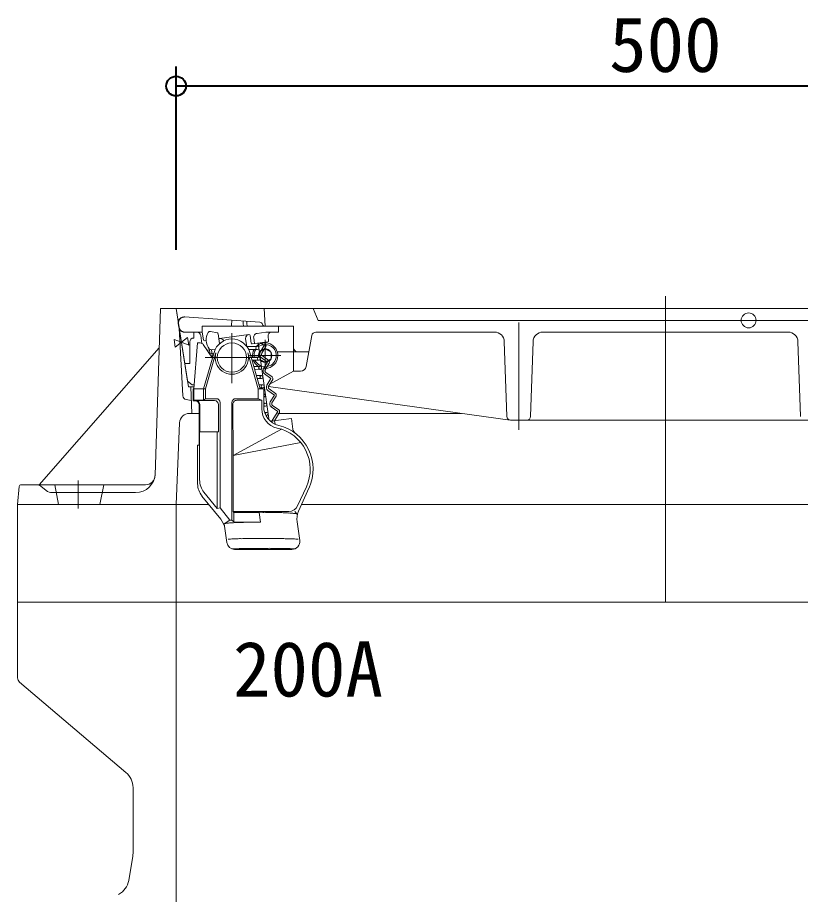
# Model space of a CAD drawing. Units: millimetres at full size, sheet at 1:20; details may follow other scales. Extents: x -4514 to 4514, y -3160 to 3160.
# Drawn here: x -2617.7 to -2217.8, y 696.8 to 1144.9 of the extents above; entities that cross this region are included whole.
import ezdxf
from ezdxf.enums import TextEntityAlignment as Align

# ---------------------------------------------------------------- set-up
doc = ezdxf.new("R2010")
doc.units = ezdxf.units.MM
doc.header["$LTSCALE"] = 20
doc.header["$PDMODE"] = 32
doc.header["$PDSIZE"] = 10
for name, color, linetype, lineweight in [('0-7_TEMP01', 3, 'Continuous', 18), ('0-9_躯体', 7, 'Continuous', 9), ('0-E_寸法', 1, 'Continuous', 40)]:
    doc.layers.add(name, color=color, linetype=linetype, lineweight=lineweight)
doc.layers.add('0-F_注釈', color=1, linetype='Continuous')
doc.styles.add('ＭＳ ゴシック', font='')
doc.styles.get('ＭＳ ゴシック').set_extended_font_data('MS Gothic')

msp = doc.modelspace()

# ---------------------------------------------------------------- linework, layer by layer
at = {"layer": '0-7_TEMP01'}
for p, q in [((-2286.75, 1002.47), (-2286.75, 846.11)), ((-2361.75, 989.11), (-2361.75, 934.11)), ((-2508.24, 983.6), (-2508.24, 958.11)), ((-2491.25, 980.11), (-2491.25, 964.11)), ((-2521.96, 971.11), (-2494.79, 971.11)), ((-2499.25, 972.11), (-2483.24, 972.11)), ((-2586.75, 908.31), (-2586.75, 893.93)), ((-2617.74, 846.11), (-1955.75, 846.11))]:
    msp.add_line(p, q, dxfattribs=at)
at = {"layer": '0-9_躯体'}
for p, q in [((-2544.75, 996.11), (-2547.47, 910.95)), ((-2544.75, 996.11), (-2028.75, 996.11)), ((-2036.75, 996.11), (-2536.75, 996.11)), ((-2530.41, 956.11), (-2536.75, 996.11)), ((-2530.89, 959.11), (-2536.75, 996.11)), ((-2491.75, 996.11), (-2491.25, 987.11)), ((-2466.75, 996.11), (-2464.24, 990.11)), ((-2493.93, 989.18), (-2532.49, 991.85)), ((-2535.43, 986.68), (-2535.68, 988.45)), ((-2535.28, 986.68), (-2535.52, 988.44)), ((-2535.16, 986.11), (-2533.24, 951.54)), ((-2484.69, 987.1), (-2523.39, 987.1)), ((-2523.39, 987.1), (-2523.39, 984.1)), ((-2508.39, 988.68), (-2508.36, 989.07)), ((-2508.39, 988.68), (-2508.39, 987.1)), ((-2508.36, 989.07), (-2508.34, 989.35)), ((-2508.32, 989.67), (-2508.32, 989.8)), ((-2502.52, 988.52), (-2502.51, 988.81)), ((-2502.52, 988.52), (-2502.38, 987.1)), ((-2502.51, 988.81), (-2502.5, 989)), ((-2502.5, 989), (-2502.49, 989.16)), ((-2502.49, 989.16), (-2502.47, 989.32)), ((-2500.6, 988.45), (-2500.44, 987.1)), ((-2491.25, 987.11), (-2476.74, 987.11)), ((-2484.39, 984.4), (-2484.39, 986.8)), ((-2476.74, 987.11), (-2476.74, 964.11)), ((-2124.25, 990.11), (-2464.24, 990.11)), ((-2523.39, 984.1), (-2532.46, 984.1)), ((-2527.75, 984.1), (-2527.75, 981.11)), ((-2524.18, 982.38), (-2523.62, 978.37)), ((-2523.39, 984.1), (-2522.83, 980.12)), ((-2519.23, 984.45), (-2515.61, 983.67)), ((-2515.22, 983.25), (-2514.53, 978.34)), ((-2514.57, 980.78), (-2499.52, 982.89)), ((-2498.96, 982.47), (-2498.39, 978.5)), ((-2495.41, 983.47), (-2490.94, 984.1)), ((-2490.94, 984.1), (-2484.69, 984.1)), ((-2489.78, 981.82), (-2489.49, 979.76)), ((-2467.41, 982.46), (-2470.3, 966.57)), ((-2374.08, 984.11), (-2465.44, 984.11)), ((-2224.08, 984.11), (-2349.41, 984.11)), ((-2529.74, 979.11), (-2529.74, 968.11)), ((-2527.75, 955.11), (-2525.75, 978.61)), ((-2527.75, 955.11), (-2525.75, 978.61)), ((-2525.75, 978.61), (-2524.51, 978.61)), ((-2525.75, 978.61), (-2524.51, 978.61)), ((-2518.22, 970.79), (-2522.85, 977.72)), ((-2522.26, 979.7), (-2521.38, 979.82)), ((-2514.57, 980.78), (-2514.37, 980.81)), ((-2501.22, 980.64), (-2500.68, 976.84)), ((-2500.59, 976.78), (-2495.36, 976.74)), ((-2489.91, 979.19), (-2497.83, 978.08)), ((-2497.11, 981.21), (-2496.7, 978.24)), ((-2494.85, 978.47), (-2489.45, 940.05)), ((-2491.7, 977.24), (-2493.78, 973.82)), ((-2493.68, 978.66), (-2491.7, 977.24)), ((-2492.25, 978.87), (-2491.11, 978.05)), ((-2369.09, 979.27), (-2367.81, 941.04)), ((-2355.68, 941.04), (-2354.4, 979.27)), ((-2217.81, 941.04), (-2219.09, 979.27)), ((-2606.75, 906.11), (-2545.39, 976.11)), ((-2522.75, 955.11), (-2517.38, 973.74)), ((-2521.74, 955.11), (-2516.41, 973.48)), ((-2516.68, 975.44), (-2520.95, 974.84)), ((-2519.7, 973), (-2517.48, 973.34)), ((-2519.61, 974.98), (-2519.28, 972.64)), ((-2519.28, 972.63), (-2519.38, 972.51)), ((-2518.62, 975.13), (-2518.09, 971.33)), ((-2518.22, 970.79), (-2517.38, 973.74)), ((-2494.75, 955.11), (-2500.09, 973.48)), ((-2499.73, 975.29), (-2495.15, 975.25)), ((-2493.74, 955.11), (-2499.12, 973.74)), ((-2491.25, 975.54), (-2494.25, 973.81)), ((-2494.25, 973.81), (-2494.25, 971.29)), ((-2490.84, 976.72), (-2492.93, 973.3)), ((-2491.25, 975.54), (-2488.25, 973.81)), ((-2488.25, 973.81), (-2488.25, 970.41)), ((-2485.16, 974.11), (-2469.16, 974.11)), ((-2474.74, 974.11), (-2468.93, 974.11)), ((-2532.31, 968.11), (-2529.74, 968.11)), ((-2498.4, 971.32), (-2494.59, 971.29)), ((-2497.99, 969.83), (-2494.39, 969.81)), ((-2491.25, 968.68), (-2493.25, 969.84)), ((-2493.24, 971.15), (-2489.98, 968.82)), ((-2492.66, 971.96), (-2489.4, 969.63)), ((-2489.98, 968.82), (-2492.07, 965.39)), ((-2491.25, 968.68), (-2488.25, 970.41)), ((-2489.12, 968.29), (-2491.22, 964.87)), ((-2497.05, 966.61), (-2493.94, 966.59)), ((-2496.61, 965.12), (-2493.73, 965.1)), ((-2490.94, 963.54), (-2487.69, 961.2)), ((-2476.74, 964.11), (-2489.15, 957.29)), ((-2476.74, 964.11), (-2473.25, 964.11)), ((-2528.57, 957.11), (-2530.89, 959.11)), ((-2495.69, 961.91), (-2493.27, 961.89)), ((-2495.27, 960.42), (-2493.07, 960.39)), ((-2491.53, 962.72), (-2488.27, 960.39)), ((-2488.27, 960.39), (-2490.36, 956.96)), ((-2487.41, 959.86), (-2489.51, 956.44)), ((-2530.41, 956.11), (-2527.62, 956.11)), ((-2529.25, 956.11), (-2528.75, 942.61)), ((-2528.57, 957.11), (-2527.55, 957.11)), ((-2528.11, 955.11), (-2521.74, 955.11)), ((-2528.11, 955.11), (-2528.11, 949.04)), ((-2528.11, 955.11), (-2528.11, 949.04)), ((-2527.75, 955.11), (-2527.75, 949.3)), ((-2522.75, 955.11), (-2522.75, 949.3)), ((-2521.74, 955.11), (-2521.74, 950.11)), ((-2494.75, 955.11), (-2491.99, 955.11)), ((-2494.75, 955.11), (-2494.75, 950.11)), ((-2494.34, 957.19), (-2492.61, 957.18)), ((-2493.9, 955.71), (-2492.4, 955.7)), ((-2491.99, 955.11), (-2491.99, 946.18)), ((-2489.48, 956.35), (-2366.09, 939.13)), ((-2489.23, 955.11), (-2485.97, 952.77)), ((-2521.74, 950.11), (-2522.75, 949.3)), ((-2516.25, 950.11), (-2521.74, 950.11)), ((-2494.75, 950.11), (-2506.24, 950.11)), ((-2489.82, 954.29), (-2486.55, 951.96)), ((-2486.55, 951.96), (-2488.64, 948.53)), ((-2485.7, 951.44), (-2487.79, 948.02)), ((-2531.57, 949.67), (-2528.99, 949.25)), ((-2527.75, 949.3), (-2528.11, 949.04)), ((-2526.99, 949.04), (-2528.11, 949.04)), ((-2522.75, 949.3), (-2527.75, 949.3)), ((-2517.11, 949.11), (-2526.74, 949.11)), ((-2524.99, 947.04), (-2524.99, 926.31)), ((-2524.57, 947.11), (-2524.57, 933.11)), ((-2515.11, 947.11), (-2515.11, 933.11)), ((-2514.24, 948.11), (-2514.24, 894.28)), ((-2508.24, 948.11), (-2508.24, 888.11)), ((-2507.74, 947.28), (-2507.62, 921.11)), ((-2492.99, 949.3), (-2505.75, 949.3)), ((-2491.99, 947.78), (-2491.29, 947.77)), ((-2491.99, 946.29), (-2491.08, 946.29)), ((-2488.1, 945.87), (-2484.84, 943.53)), ((-2487.52, 946.68), (-2484.26, 944.35)), ((-2529.95, 942.61), (-2524.98, 942.61)), ((-2491.5, 943.08), (-2490.63, 943.07)), ((-2490.86, 941.59), (-2490.42, 941.58)), ((-2484.84, 943.53), (-2487.61, 938.98)), ((-2483.98, 943.01), (-2486.56, 938.8)), ((-2484.75, 942.61), (-2391.03, 942.61)), ((-2536.75, 896.11), (-2534.95, 937.83)), ((-2477.84, 940.03), (-2488.43, 938.54)), ((-2488.43, 938.53), (-2486.56, 938.8)), ((-2487.61, 938.98), (-2487.56, 938.67)), ((-2486.56, 938.8), (-2486.22, 937.13)), ((-2477.84, 940.03), (-2477.05, 934.45)), ((-2207.68, 939.11), (-2365.81, 939.11)), ((-2524.99, 933.11), (-2515.11, 933.11)), ((-2524.74, 933.11), (-2524.74, 908.57)), ((-2515.74, 933.11), (-2515.74, 893.92)), ((-2482.82, 934.47), (-2507.62, 921.11)), ((-2473.05, 927.65), (-2507.62, 921.11)), ((-2525.75, 926.31), (-2524.99, 926.31)), ((-2525.75, 926.31), (-2525.75, 906.63)), ((-2507.62, 921.11), (-2507.62, 892.48)), ((-2616.84, 905.21), (-2617.74, 896.11)), ((-2615.84, 906.11), (-2552.46, 906.11)), ((-2605.92, 905.45), (-2603.12, 903.2)), ((-2598.74, 906.11), (-2596.74, 896.11)), ((-2573.74, 906.11), (-2575.74, 896.11)), ((-2474.67, 895.4), (-2470.2, 905.15)), ((-2599.99, 902.11), (-2557.43, 902.11)), ((-2515.74, 893.92), (-2522.51, 902.28)), ((-2474.17, 892.63), (-2468.76, 904.7)), ((-2468.84, 904.52), (-2468.8, 904.61)), ((-2513.95, 888.54), (-2523.52, 900.33)), ((-2617.74, 896.11), (-2617.74, 846.11)), ((-2617.74, 896.11), (-2520.19, 896.11)), ((-2536.75, 896.11), (-2536.75, 846.11)), ((-2514.24, 894.28), (-2515.74, 893.92)), ((-2509.24, 888.11), (-2514.24, 894.28)), ((-2479.21, 892.48), (-2507.62, 892.48)), ((-2507.17, 892.03), (-2507.62, 892.48)), ((-2494.32, 892.03), (-2507.17, 892.03)), ((-2507.17, 892.03), (-2507.17, 887.13)), ((-2494.32, 892.03), (-2493.62, 887.04)), ((-2476.01, 892.48), (-2474.86, 891.11)), ((-2472.51, 896.11), (-2036.75, 896.11)), ((-2509.24, 888.11), (-2512.17, 886.11)), ((-2512.17, 886.12), (-2510.83, 876.55)), ((-2493.62, 887.04), (-2507.07, 887.04)), ((-2474.95, 887.14), (-2473.62, 877.67)), ((-2506.87, 873.11), (-2477.58, 873.11)), ((-2617.74, 846.11), (-2286.75, 846.11)), ((-2617.74, 846.11), (-2617.74, 807.52)), ((-2536.75, 846.11), (-2536.75, 646.11)), ((-1995.74, 846.11), (-2286.75, 846.11)), ((-2616.66, 805.21), (-2562.34, 759.11)), ((-2558.75, 751.43), (-2558.75, 717.94)), ((-2558.88, 716.29), (-2560.93, 703.97))]:
    msp.add_line(p, q, dxfattribs=at)
for points in [[(-2535.52, 988.44), (-2535.54, 988.6), (-2535.55, 988.76), (-2535.55, 988.92), (-2535.54, 989.09), (-2535.53, 989.24), (-2535.5, 989.4), (-2535.46, 989.56), (-2535.42, 989.72), (-2535.37, 989.87), (-2535.31, 990.02), (-2535.25, 990.17), (-2535.17, 990.31), (-2535.09, 990.45), (-2535, 990.59), (-2534.9, 990.72), (-2534.8, 990.84), (-2534.69, 990.96), (-2534.57, 991.07), (-2534.45, 991.17), (-2534.32, 991.28), (-2534.18, 991.37), (-2534.05, 991.45), (-2533.91, 991.53), (-2533.76, 991.6), (-2533.61, 991.66), (-2533.46, 991.71), (-2533.3, 991.75), (-2533.15, 991.79), (-2532.98, 991.82), (-2532.82, 991.84), (-2532.66, 991.85), (-2532.51, 991.85), (-2532.34, 991.85)], [(-2532.3, 984.1), (-2532.46, 984.1), (-2532.62, 984.12), (-2532.78, 984.13), (-2532.94, 984.17), (-2533.09, 984.21), (-2533.24, 984.25), (-2533.39, 984.3), (-2533.54, 984.37), (-2533.68, 984.43), (-2533.82, 984.51), (-2533.96, 984.6), (-2534.09, 984.69), (-2534.21, 984.79), (-2534.33, 984.89), (-2534.44, 985), (-2534.56, 985.12), (-2534.66, 985.24), (-2534.75, 985.37), (-2534.84, 985.5), (-2534.92, 985.63), (-2535, 985.77), (-2535.06, 985.92), (-2535.12, 986.06), (-2535.17, 986.21), (-2535.22, 986.37), (-2535.25, 986.53), (-2535.28, 986.68)], [(-2508.34, 989.35), (-2508.33, 989.59), (-2508.32, 989.67)], [(-2508.32, 989.8), (-2508.32, 989.93), (-2508.31, 989.97), (-2508.31, 990.02), (-2508.31, 990.07), (-2508.31, 990.1), (-2508.31, 990.12), (-2508.31, 990.15), (-2508.31, 990.17), (-2508.32, 990.17)], [(-2502.47, 989.32), (-2502.47, 989.45), (-2502.47, 989.51), (-2502.47, 989.56), (-2502.47, 989.61), (-2502.47, 989.65), (-2502.47, 989.69), (-2502.47, 989.72), (-2502.47, 989.74), (-2502.47, 989.76), (-2502.47, 989.77)], [(-2500.6, 988.45), (-2500.6, 988.55), (-2500.59, 988.64), (-2500.59, 988.73), (-2500.59, 988.82), (-2500.6, 988.9), (-2500.6, 988.98), (-2500.61, 989.07), (-2500.61, 989.14), (-2500.62, 989.21), (-2500.62, 989.27), (-2500.64, 989.34), (-2500.64, 989.4), (-2500.66, 989.45), (-2500.67, 989.5), (-2500.68, 989.54), (-2500.69, 989.57), (-2500.7, 989.6), (-2500.72, 989.62), (-2500.74, 989.64), (-2500.75, 989.65), (-2500.77, 989.65)], [(-2494.75, 950.11), (-2492.99, 949.3), (-2492.99, 944.88)], [(-2509.24, 888.11), (-2508.24, 888.11), (-2507.17, 887.13)]]:
    msp.add_lwpolyline(points, dxfattribs=at)
for points in [[(-2534.01, 978.93), (-2530.28, 977.5), (-2530.9, 981.45)], [(-2534.04, 978.92), (-2537.77, 980.36), (-2537.15, 976.41)]]:
    msp.add_lwpolyline(points, close=True, dxfattribs=at)
for centre, radius in [((-2244.28, 990.11), 3.81), ((-2508.24, 971.11), 7.5), ((-2495.26, 976), 0.75), ((-2494.49, 970.55), 0.75), ((-2493.83, 965.85), 0.75), ((-2493.17, 961.14), 0.75), ((-2492.51, 956.43), 0.75), ((-2491.18, 947.03), 0.75)]:
    msp.add_circle(centre, radius, dxfattribs=at)
for centre, radius, start, end in [((-2532.7, 988.87), 3, 86.027, 187.97), ((-2532.46, 987.1), 3, 187.97, 270), ((-2494.03, 987.68), 1.5, 17.799, 86.027), ((-2491.18, 988.6), 1.5, 197.799, 270), ((-2484.69, 986.8), 0.3, 0, 90), ((-2526.17, 982.1), 2, 8, 90), ((-2513.89, 980.1), 7.5, 148.67, 217.811), ((-2519.43, 983.48), 1, 77.776, 148.67), ((-2515.72, 983.19), 0.5, 8, 77.776), ((-2499.24, 980.92), 2, 97.953, 188), ((-2499.45, 982.4), 0.5, 8, 98), ((-2495.14, 981.49), 2, 98, 188), ((-2487.8, 982.1), 2, 90, 188), ((-2484.69, 984.4), 0.3, 270, 0), ((-2465.44, 982.11), 2, 90, 169.695), ((-2374.08, 979.11), 5, 1.909, 90), ((-2349.41, 979.11), 5, 90, 178.091), ((-2224.08, 979.11), 5, 1.909, 90), ((-2527.75, 979.11), 2, 90, 180), ((-2524.51, 976.61), 2, 33.755, 90), ((-2524.51, 976.61), 2, 33.755, 90), ((-2522.33, 980.19), 0.5, 188, 278), ((-2508.24, 971.11), 9.5, 16.083, 163.917), ((-2508.24, 971.11), 9.5, 16.083, 163.917), ((-2514.53, 980.48), 0.3, 98, 188), ((-2514.1, 978.82), 2, 27.333, 98), ((-2497.9, 978.58), 0.5, 188, 278), ((-2491.25, 972.11), 6.5, 0, 134.446), ((-2491.25, 972.11), 5.7, 0, 125.623), ((-2491.7, 977.24), 1, 328.57, 54.43), ((-2489.98, 979.69), 0.5, 278, 8), ((-2519.02, 976.12), 1, 217.811, 278), ((-2508.24, 971.11), 8.5, 163.8, 16.2), ((-2491.25, 972.11), 6.5, 150.768, 187.002), ((-2491.25, 972.11), 5.7, 146.362, 188.066), ((-2491.25, 972.11), 3.44, 0, 193.678), ((-2492.08, 972.78), 2, 148.57, 234.43), ((-2492.08, 972.78), 1, 148.57, 234.43), ((-2474.74, 976.11), 2, 180, 270), ((-2491.25, 972.11), 6.5, 200.437, 237.754), ((-2491.25, 972.11), 5.7, 203.548, 0), ((-2491.25, 972.11), 3.44, 221.95, 0), ((-2491.25, 972.11), 6.5, 270, 0), ((-2489.98, 968.82), 1, 328.57, 54.43), ((-2490.36, 964.35), 2, 148.57, 234.43), ((-2491.25, 972.11), 6.5, 262.384, 270), ((-2490.36, 964.35), 1, 148.57, 234.43), ((-2473.25, 967.11), 3, 270, 349.695), ((-2488.27, 960.39), 1, 328.57, 54.43), ((-2488.65, 955.92), 2, 148.57, 234.43), ((-2488.65, 955.92), 1, 148.57, 234.43), ((-2531.23, 951.65), 2, 183.194, 260.538), ((-2516.25, 948.11), 2, 0, 90), ((-2506.24, 948.11), 2, 90, 180), ((-2491.85, 951.74), 0.75, 0, 101.287), ((-2491.85, 951.74), 0.75, 259.249, 0), ((-2486.55, 951.96), 1, 328.57, 54.43), ((-2526.99, 947.04), 2, 0, 90), ((-2526.57, 947.11), 2, 0, 90), ((-2517.11, 947.11), 2, 0, 90), ((-2505.75, 947.3), 2, 90, 180.273), ((-2481.99, 946.18), 10, 180, 256.403), ((-2486.93, 947.5), 2, 148.57, 234.43), ((-2486.93, 947.5), 1, 148.57, 234.43), ((-2529.95, 937.61), 5, 90, 177.537), ((-2482.99, 944.88), 10, 180, 257.611), ((-2490.52, 942.32), 0.75, 0, 168.093), ((-2490.52, 942.32), 0.75, 239.403, 0), ((-2484.84, 943.53), 1, 328.57, 54.43), ((-2365.81, 941.11), 2, 181.909, 270), ((-2357.68, 941.11), 2, 270, 358.091), ((-2489.74, 914.11), 23, 335.368, 76.403), ((-2489.74, 914.11), 23, 335.368, 76.403), ((-2489.74, 914.11), 21.5, 335.368, 77.611), ((-2474.08, 934.86), 3, 188, 232.964), ((-2557.43, 912.11), 10, 270, 358.172), ((-2552.46, 911.11), 5, 270, 358.172), ((-2615.84, 905.11), 1, 90, 174.289), ((-2607.8, 903.11), 3, 51.34, 90), ((-2515.74, 906.63), 10, 180, 219.017), ((-2514.74, 908.57), 10, 180, 219.017), ((-2599.99, 907.11), 5, 231.34, 270), ((-2489.74, 914.11), 23, 335.478, 335.835), ((-2493.42, 872.74), 19.32, 87.0399, 92.6893), ((-2491.61, 872.9), 19.14, 86.7672, 92.4166), ((-2489.83, 873.25), 18.79, 86.4873, 92.1367), ((-2488.09, 873.76), 18.24, 86.1925, 91.8418), ((-2486.41, 874.45), 17.52, 85.8774, 91.5268), ((-2484.82, 875.29), 16.64, 85.5313, 91.1806), ((-2483.3, 876.29), 15.59, 85.1418, 90.7912), ((-2481.89, 877.43), 14.38, 84.6919, 90.3413), ((-2480.61, 878.71), 13.05, 84.1547, 89.804), ((-2479.45, 880.11), 11.59, 83.4875, 89.1369), ((-2479.21, 897.49), 5, 270, 335.368), ((-2465.05, 888.54), 10, 155.835, 188), ((-2521.73, 882.24), 10, 8, 39.017), ((-2478.44, 881.62), 10.01, 82.6183, 88.2676), ((-2477.58, 883.21), 8.34, 81.4081, 87.0575), ((-2476.89, 884.88), 6.6, 79.5786, 85.2279), ((-2476.36, 886.61), 4.8, 76.3917, 82.0411), ((-2476.01, 888.39), 3, 69.3541, 75.0034), ((-2475.83, 890.19), 1.32, 43.0396, 48.6889), ((-2475.8, 891.96), 1.28, 315.5435, 315.7157), ((-2475.79, 891.74), 1.14, 323.8496, 324.0217), ((-2475.8, 891.68), 1.11, 326.6525, 326.8246), ((-2475.8, 891.63), 1.08, 328.8597, 329.0318), ((-2475.8, 891.9), 1.25, 317.8248, 317.9969), ((-2475.79, 891.85), 1.21, 319.2614, 319.4335), ((-2475.8, 891.78), 1.18, 322.1671, 322.3392), ((-2475.79, 891.25), 0.94, 350.7516, 350.9237), ((-2475.78, 891.18), 0.92, 354.9442, 355.1163), ((-2475.79, 891.13), 0.93, 358.0663, 358.2385), ((-2475.79, 891.41), 0.98, 340.9263, 341.0984), ((-2475.79, 891.36), 0.965, 343.7247, 343.8968), ((-2475.78, 891.29), 0.94, 347.6492, 347.8213), ((-2475.78, 891.57), 1.04, 331.8738, 332.0459), ((-2475.79, 891.52), 1.02, 334.5942, 334.7664), ((-2475.78, 891.45), 0.99, 338.0052, 338.1773), ((-2511.2, 885.25), 1.3, 132.5353, 138.1352), ((-2510.33, 886.06), 1.84, 177.5474, 177.6136), ((-2510.33, 886.06), 1.84, 177.5474, 177.6136), ((-2510.36, 886.11), 1.81, 179.1484, 179.2147), ((-2510.33, 886.11), 1.84, 179.16, 179.2262), ((-2510.33, 885.27), 2.04, 154.8176, 154.8838), ((-2511.24, 885.72), 1.01, 155.5803, 155.8106), ((-2511.24, 885.8), 0.985, 159.9388, 160.1692), ((-2510.33, 886.15), 1.84, 180.7738, 180.84), ((-2510.33, 886.18), 1.84, 181.5804, 181.6467), ((-2510.33, 886.23), 1.84, 183.1914, 183.2576), ((-2510.33, 886.23), 1.84, 183.1914, 183.2576), ((-2511.24, 885.93), 0.945, 168.0428, 168.2731), ((-2510.33, 886.2), 1.84, 182.3864, 182.4526), ((-2510.3, 886.25), 1.88, 183.9394, 184.0056), ((-2510.33, 886.27), 1.85, 184.7973, 184.8635), ((-2510.33, 886.3), 1.85, 185.5976, 185.6638), ((-2510.33, 886.32), 1.85, 186.3956, 186.4619), ((-2510.3, 886.32), 1.88, 186.3071, 186.3733), ((-2510.33, 886.37), 1.86, 187.984, 188.0502), ((-2511.23, 885.29), 1.26, 136.794, 137.0243), ((-2511.23, 885.37), 1.22, 139.6278, 139.8581), ((-2511.23, 885.43), 1.17, 142.138, 142.3684), ((-2511.23, 885.51), 1.12, 145.4548, 145.6852), ((-2511.23, 885.58), 1.08, 148.3806, 148.6109), ((-2511.24, 885.65), 1.04, 152.0304, 152.2607), ((-2511.24, 885.87), 0.96, 164.1227, 164.353), ((-2511.24, 886.01), 0.93, 172.9874, 173.2177), ((-2511.24, 886.08), 0.925, 177.5758, 177.8061), ((-2511.22, 885.08), 1.43, 130.2266, 130.4569), ((-2511.22, 885.15), 1.38, 132.2423, 132.4726), ((-2511.23, 885.22), 1.31, 134.1946, 134.4249), ((-2511.22, 885.01), 1.49, 128.1393, 128.3696), ((-2511.03, 883.53), 2.88, 105.7104, 111.3103), ((-2510.7, 881.83), 4.61, 98.4134, 104.0133), ((-2510.2, 880.17), 6.33, 95.0974, 100.6972), ((-2509.54, 878.56), 8, 93.1853, 98.7852), ((-2508.72, 877.03), 9.6, 91.9288, 97.5287), ((-2507.77, 875.59), 11.11, 91.0221, 96.622), ((-2506.67, 874.24), 12.52, 90.3284, 95.9283), ((-2505.46, 873.02), 13.81, 89.768, 95.3679), ((-2504.12, 871.91), 14.97, 89.302, 94.9019), ((-2502.68, 870.94), 15.98, 88.8984, 94.4983), ((-2501.16, 870.12), 16.86, 88.5386, 94.1385), ((-2499.56, 869.45), 17.56, 88.2132, 93.8131), ((-2497.91, 868.93), 18.09, 87.9088, 93.5087), ((-2496.21, 868.58), 18.46, 87.6193, 93.2192), ((-2494.49, 868.4), 18.66, 87.3387, 92.9386), ((-2509.13, 871.26), 7.13, 89.1499, 98.2675), ((-2507.82, 868.69), 9.78, 87.9353, 97.0529), ((-2506.13, 866.37), 12.17, 87.2218, 96.3394), ((-2504.09, 864.33), 14.27, 86.7332, 95.8508), ((-2501.74, 862.65), 15.99, 86.3614, 95.479), ((-2499.17, 861.37), 17.32, 86.0555, 95.1731), ((-2496.42, 860.5), 18.21, 85.7868, 94.9044), ((-2493.57, 860.08), 18.64, 85.5369, 94.6545), ((-2490.69, 860.12), 18.6, 85.2918, 94.4094), ((-2487.85, 860.62), 18.09, 85.0401, 94.1577), ((-2485.12, 861.56), 17.12, 84.7662, 93.8838), ((-2482.59, 862.91), 15.72, 84.4516, 93.5692), ((-2480.29, 864.65), 13.93, 84.0639, 93.1815), ((-2478.31, 866.74), 11.78, 83.5475, 92.6651), ((-2476.67, 869.12), 9.34, 82.7771, 91.8947), ((-2475.44, 871.72), 6.66, 81.4127, 90.5303), ((-2506.87, 877.11), 4, 188, 270), ((-2477.58, 877.11), 4, 270, 8), ((-2507.16, 863.67), 9.72, 88.8042, 96.221), ((-2505.82, 861.75), 11.7, 88.1955, 95.6123), ((-2504.23, 860.02), 13.48, 87.7576, 95.1743), ((-2502.43, 858.51), 15.04, 87.4176, 94.8343), ((-2500.46, 857.24), 16.34, 87.1357, 94.5525), ((-2498.34, 856.24), 17.38, 86.8928, 94.3096), ((-2496.11, 855.51), 18.11, 86.6731, 94.0898), ((-2493.8, 855.09), 18.55, 86.4671, 93.8839), ((-2491.45, 854.96), 18.68, 86.2682, 93.6849), ((-2489.11, 855.15), 18.5, 86.0682, 93.4849), ((-2486.82, 855.62), 18, 85.8606, 93.2773), ((-2484.6, 856.39), 17.21, 85.6376, 93.0543), ((-2482.5, 857.45), 16.12, 85.3885, 92.8053), ((-2480.55, 858.76), 14.78, 85.099, 92.5157), ((-2478.79, 860.31), 13.18, 84.7445, 92.1612), ((-2477.25, 862.08), 11.36, 84.2814, 91.6982), ((-2614.74, 807.52), 3, 180, 230.195), ((-2568.74, 751.43), 10, 0, 50.194), ((-2568.74, 717.94), 10, 350.538, 0), ((-2570.8, 705.62), 10, 298.072, 350.538)]:
    msp.add_arc(centre, radius, start, end, dxfattribs=at)
at = {"layer": '0-E_寸法'}
for p, q in [((-2536.75, 1026.11), (-2536.75, 1119.82)), ((-2036.75, 1109.82), (-2536.75, 1109.82))]:
    msp.add_line(p, q, dxfattribs=at)
msp.add_point((-2536.75, 1109.82), dxfattribs=at)

# ---------------------------------------------------------------- texts
at = {"layer": '0-E_寸法', "style": 'ＭＳ ゴシック'}
msp.add_text('500', height=28.15, dxfattribs=at).set_placement((-2315.55, 1108.6), align=Align.BOTTOM_LEFT)
at = {"layer": '0-F_注釈', "style": 'ＭＳ ゴシック'}
msp.add_text('200A', height=28.15, dxfattribs=at).set_placement((-2507.69, 789.48), align=Align.BOTTOM_LEFT)

doc.saveas('drawing.dxf')
